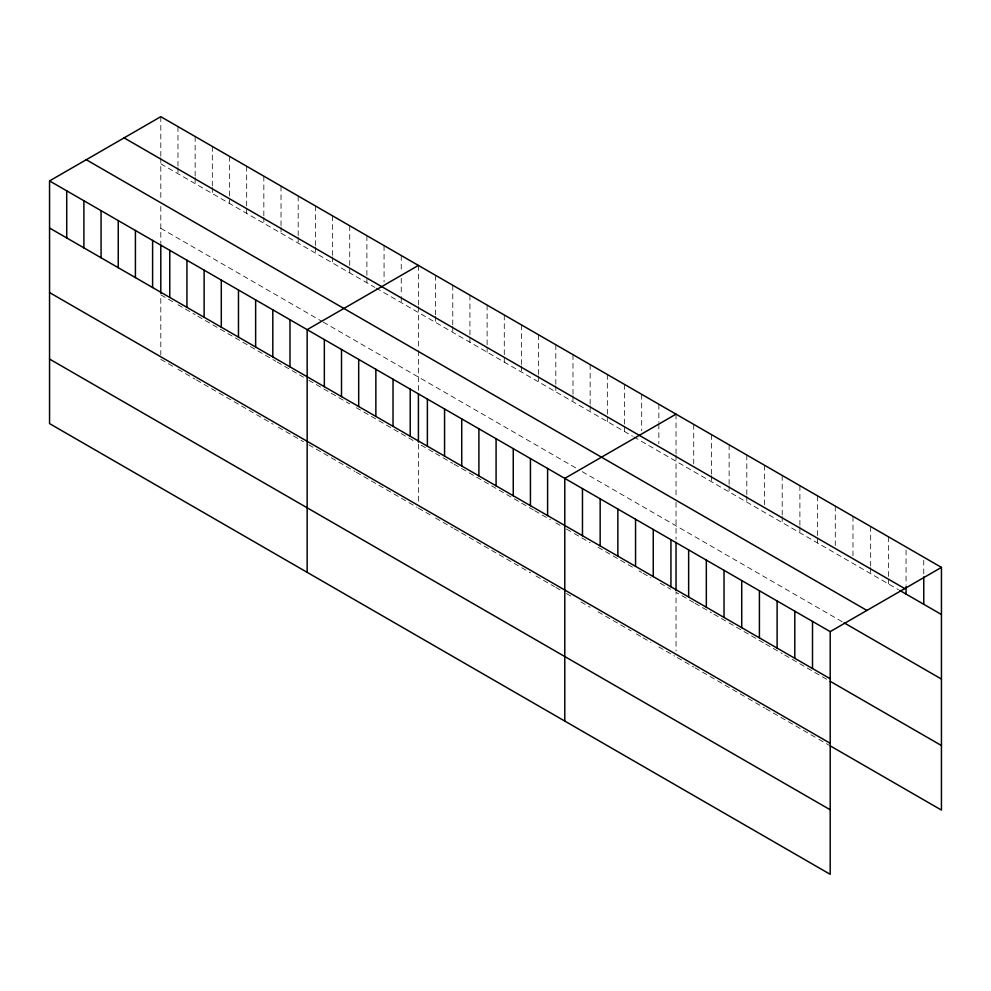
<?xml version="1.0" encoding="UTF-8"?>
<svg xmlns="http://www.w3.org/2000/svg" width="991" height="991" viewBox="0 0 991 991"><rect width="100%" height="100%" fill="white"/><g stroke="black" fill="none" stroke-linecap="round" stroke-linejoin="round"><path stroke-width="0.74" stroke-dasharray="4.96 3.72" d="M160.802 157.718L160.802 200.467M160.802 163.8L374.821 287.365M376.134 288.121L632.431 436.09M633.757 436.858L898.478 589.695M160.802 228.339L321.976 321.394M323.301 322.149L576.948 468.594M582.237 471.654L842.87 622.125M172.694 301.698L160.802 294.835L160.802 354.976M177.971 304.745L195.153 314.667M197.791 316.191L275.733 361.195M277.059 361.95L303.481 377.212M308.758 380.259L349.724 403.907M356.326 407.722L399.918 432.894M401.244 433.649L415.774 442.036M432.943 451.958L418.413 443.572L418.413 502.239M435.594 453.482L452.763 463.392M454.089 464.16L533.356 509.919M534.669 510.687L550.525 519.841M555.815 522.889L561.092 525.936M566.381 528.996L572.984 532.811M574.309 533.567L590.153 542.721M598.081 547.292L633.757 567.893M639.034 570.94L641.685 572.464M642.998 573.232L650.926 577.803M660.179 583.142L670.746 589.249M693.725 602.516L676.035 592.296L676.035 650.976M694.988 603.246L711.414 612.735M713.941 614.185L764.507 643.382M765.77 644.113L782.196 653.589M784.723 655.051L828.959 680.594M160.802 359.374L172.694 366.236M177.971 369.284L195.153 379.206M196.466 379.974L273.095 424.21M278.384 427.257L303.481 441.751M308.758 444.798L355.001 471.493M356.326 472.261L417.1 507.342M418.413 508.11L431.63 515.729M435.594 518.02L452.763 527.943M454.089 528.698L530.705 572.934M535.995 575.994L554.489 586.672M555.815 587.428L561.092 590.487M566.381 593.535L572.984 597.35M580.912 601.921L590.153 607.26M598.081 611.843L631.106 630.908M636.395 633.955L641.685 637.002M642.998 637.77L650.926 642.341M658.854 646.925L674.71 656.079M677.299 657.566L693.725 667.054M694.988 667.785L746.805 697.701M748.069 698.432L764.507 707.921M765.77 708.652L817.587 738.568M818.851 739.298L828.959 745.133M923.761 560.212L923.761 575.412M906.059 550.005L906.059 584.95M888.37 536.75L888.37 577.778M888.37 579.289L888.37 583.848M870.668 526.531L870.668 566.034M870.668 567.558L870.668 573.64M852.978 516.311L852.978 555.827M835.277 506.104L835.277 545.607M817.587 495.884L817.587 536.911M817.587 538.435L817.587 542.994M799.898 485.664L799.898 525.18M799.898 526.692L799.898 532.774M782.196 475.457L782.196 514.961M782.196 516.484L782.196 522.554M764.507 465.237L764.507 504.741M746.805 455.018L746.805 494.534M746.805 496.045L746.805 502.127M729.116 444.798L729.116 484.314M729.116 485.838L729.116 491.908M711.414 434.591L711.414 474.094M711.414 475.618L711.414 481.688M693.725 424.371L693.725 463.875M676.035 414.151L676.035 453.667M676.035 455.179L676.035 496.466M676.035 502.338L676.035 539.401M658.854 404.241L658.854 422.476M658.854 423.999L658.854 443.745M641.685 394.331L641.685 430.8M624.503 384.409L624.503 425.436M624.503 426.96L624.503 431.519M607.334 374.499L607.334 421.596M590.153 364.577L590.153 404.093M590.153 405.604L590.153 411.686M572.984 354.667L572.984 394.17M572.984 395.694L572.984 401.764M555.815 344.744L555.815 384.26M555.815 385.772L555.815 391.854M538.633 334.834L538.633 374.338M538.633 375.862L538.633 381.944M521.464 324.912L521.464 364.428M521.464 365.939L521.464 372.021M504.283 315.002L504.283 356.029M504.283 357.553L504.283 362.111M487.114 305.092L487.114 352.189M469.932 295.169L469.932 342.279M452.763 285.259L452.763 324.763M452.763 326.287L452.763 332.357M435.594 275.337L435.594 314.853M435.594 316.364L435.594 322.447M418.413 265.427L418.413 304.931M418.413 306.454L418.413 349.204M418.413 350.665L418.413 392.188M401.244 255.505L401.244 272.228M401.244 278.298L401.244 295.021M401.244 296.532L401.244 302.614M384.062 245.595L384.062 282.063M366.893 235.672L366.893 282.782M349.724 225.762L349.724 272.872M332.542 215.852L332.542 255.356M332.542 256.88L332.542 262.949M315.373 205.93L315.373 245.434M315.373 246.957L315.373 253.039M298.192 196.02L298.192 235.524M298.192 237.047L298.192 243.117M281.023 186.097L281.023 225.614M281.023 227.125L281.023 233.207M263.841 176.187L263.841 215.691M263.841 217.215L263.841 223.285M246.672 166.265L246.672 207.292M246.672 208.816L246.672 213.375M229.503 156.355L229.503 203.465M212.322 146.433L212.322 185.949M212.322 187.46L212.322 193.542M195.153 136.523L195.153 176.026M195.153 177.55L195.153 183.632M177.971 126.613L177.971 166.116M177.971 167.64L177.971 173.71M160.802 116.69L160.802 156.194M160.802 206.339L160.802 243.452"/><path stroke-width="1.49" d="M49.55 180.919L830.198 631.626L830.198 874.31L49.55 423.603L49.55 180.919L160.802 116.69L941.45 567.397L941.45 810.081L830.223 745.864M418.413 265.427L307.16 329.656L307.16 572.34M676.035 414.151L564.783 478.38L564.783 721.064M830.198 631.626L941.45 567.397M124.086 137.885L904.733 588.592M899.741 590.425L941.45 614.507M86.267 159.724L866.914 610.431M844.134 622.856L941.45 679.046M49.55 228.029L830.198 678.736M830.223 681.325L941.45 745.542M49.55 292.568L830.198 743.275M49.55 359.064L830.198 809.771M923.761 576.935L923.761 604.287M906.059 586.474L906.059 594.067M812.509 621.407L812.509 668.516M794.807 611.199L794.807 658.297M777.117 600.98L777.117 648.089M759.416 590.76L759.416 637.87M741.726 580.54L741.726 627.65M724.025 570.333L724.025 617.43M706.335 560.113L706.335 607.223M688.646 549.894L688.646 597.003M676.035 542.424L676.035 590.785M670.944 539.686L670.944 586.783M653.255 529.467L653.255 576.576M635.553 519.247L635.553 566.356M617.864 509.04L617.864 556.137M600.162 498.82L600.162 545.93M582.473 488.6L582.473 535.71M547.602 468.47L547.602 515.58M530.433 458.56L530.433 505.658M513.251 448.638L513.251 495.748M496.082 438.728L496.082 485.825M478.901 428.806L478.901 475.915M461.732 418.896L461.732 466.005M444.563 408.973L444.563 456.083M427.381 399.063L427.381 446.173M418.413 393.7L418.413 442.06M410.212 389.141L410.212 436.251M393.031 379.231L393.031 426.341M375.862 369.321L375.862 416.418M358.692 359.399L358.692 406.508M341.511 349.489L341.511 396.586M324.342 339.566L324.342 386.676M289.991 319.734L289.991 366.843M272.81 309.824L272.81 356.933M255.641 299.914L255.641 347.011M238.472 289.991L238.472 337.101M221.29 280.081L221.29 327.179M204.121 270.159L204.121 317.269M186.94 260.249L186.94 307.346M169.771 250.327L169.771 297.436M160.802 244.963L160.802 293.324M152.602 240.417L152.602 287.526M135.42 230.494L135.42 277.604M118.251 220.584L118.251 267.694M101.07 210.674L101.07 257.771M83.901 200.752L83.901 247.861M66.719 190.842L66.719 237.939"/></g></svg>
